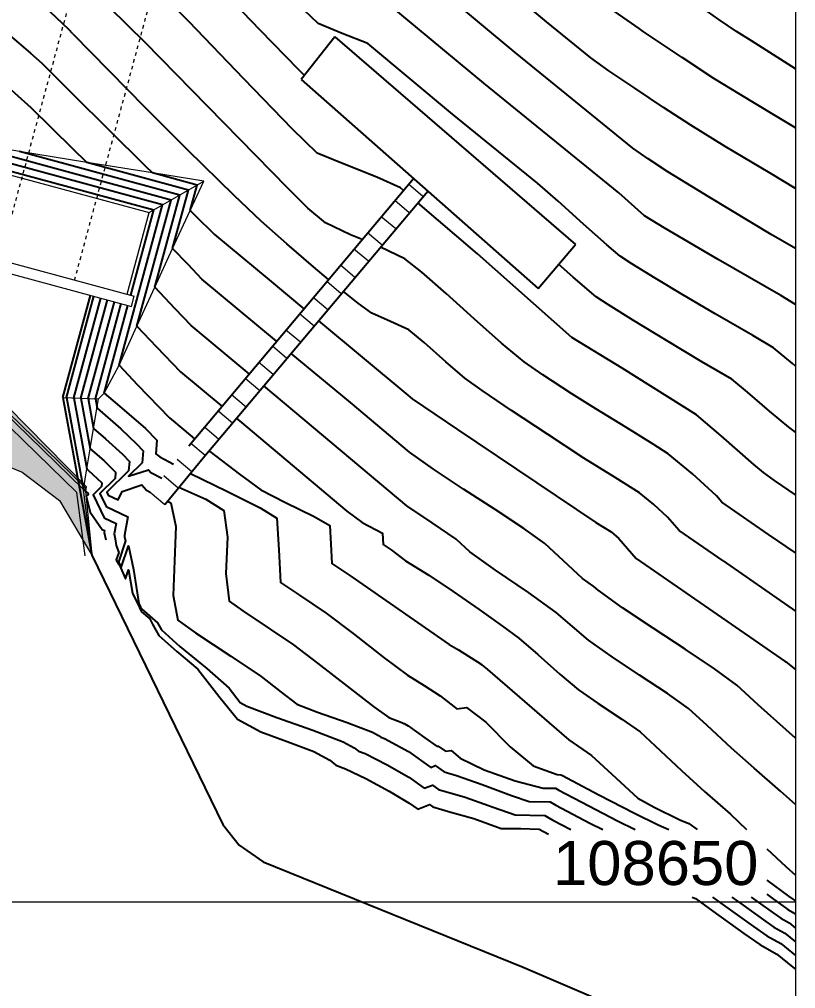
# Model space of a CAD drawing. Extents: x 62344 to 62624, y 108620 to 109406.
# Drawn here: x 62458.19 to 62480.21, y 108647.53 to 108675.03 of the extents above; entities that cross this region are included whole.
import ezdxf

# ---------------------------------------------------------------- set-up
doc = ezdxf.new("R2010")
doc.units = 0
doc.header["$LTSCALE"] = 0.039369
doc.header["$MEASUREMENT"] = 0
for name, pattern in [('NASCOSTA', [9.525, 6.35, -3.175]), ('TRATTEGGIATA', [0.75, 0.5, -0.25]), ('TRATTOPUNTO2', [0.5, 0.25, -0.125, 0, -0.125])]:
    doc.linetypes.add(name, pattern=pattern)
for name, color, linetype in [('Bâti', 7, 'Continuous'), ('CANALISATION', 2, 'Continuous'), ('coordinate', 2, 'Continuous'), ('curve livello 1m', 2, 'Continuous'), ('curve livello 5m', 7, 'Continuous'), ('LIN010TR', 2, 'NASCOSTA'), ('LIN018CO', 6, 'Continuous'), ('LIN025CO', 7, 'Continuous'), ('LIN035CO', 1, 'Continuous'), ('Strade', 7, 'Continuous'), ('TRATTCOLO-30', 253, 'Continuous'), ('TRATTCOLO-7', 51, 'Continuous')]:
    doc.layers.add(name, color=color, linetype=linetype)
doc.styles.add('ARIAL', font='arial.ttf')

# ---------------------------------------------------------------- blocks, each defined once
blk = doc.blocks.new('Strada 4')
at = {"layer": 'TRATTCOLO-30', "linetype": 'Continuous', "lineweight": 0}
h = blk.add_hatch(color=256, dxfattribs=at)
h.dxf.hatch_style = 1
h.paths.add_polyline_path([(43.105, -1.419), (46.497, -3.339), (80.151, -4.519), (80.103, -2.716)])
h.paths.add_polyline_path([(46.497, -3.339), (46.874, -3.552), (52.527, -6.752), (80.237, -7.724), (80.151, -4.519)])
edge = h.paths.add_edge_path()
edge.add_line((55.533, 0.147), (48.635, 2.784))
edge.add_arc((41.881, -19.911), 23.678, 73.4261, 98.3552)
edge.add_line((38.44, 3.516), (21.582, 1.651))
edge.add_line((21.582, 1.651), (3.299, 0.105))
edge.add_line((3.299, 0.105), (0, 0))
edge.add_line((0, 0), (-4.868, -2.433))
edge.add_line((-4.868, -2.433), (-6.76, -3.083))
edge.add_line((-6.76, -3.083), (-8.08, -3.177))
edge.add_line((-8.08, -3.177), (-9.796, -2.619))
edge.add_line((-9.796, -2.619), (-8.386, -3.862))
edge.add_line((-8.386, -3.862), (0.216, -4.319))
edge.add_line((0.216, -4.319), (4.425, -3.312))
edge.add_line((4.425, -3.312), (21.922, -1.833))
edge.add_line((21.922, -1.833), (38.889, 0.045))
edge.add_line((38.889, 0.045), (40.891, -0.537))
edge.add_line((40.891, -0.537), (40.911, 0.659))
edge.add_line((40.911, 0.659), (40.911, 0.659))
edge.add_line((40.911, 0.659), (55.533, 0.147))
h.paths.add_polyline_path([(80.063, -1.214), (56.974, -0.404), (55.533, 0.147), (40.911, 0.659), (40.891, -0.537), (42.241, -0.929), (43.105, -1.419), (80.103, -2.716)])
h.paths.add_polyline_path([(113.896, 1.782), (80.063, -1.214), (80.103, -2.716), (114.117, -0.719), (114.116, -0.709)])
h.paths.add_polyline_path([(112.477, -4.869), (112.186, -1.588), (80.151, -4.519), (80.237, -7.724)])
h.paths.add_polyline_path([(112.124, -0.882), (113.749, -0.741), (80.103, -2.716), (80.151, -4.519), (112.186, -1.587)])
at = {"layer": 'TRATTCOLO-7', "linetype": 'Continuous', "lineweight": 0}
h = blk.add_hatch(color=256, dxfattribs=at)
h.dxf.hatch_style = 1
h.paths.add_polyline_path([(114.27, -1.309), (114.16, -1.207), (114.237, -2.072), (114.336, -2.057)], flags=17)
h.paths.add_polyline_path([(114.379, -1.412), (114.27, -1.309), (114.336, -2.057), (114.435, -2.042)], flags=17)
h.paths.add_polyline_path([(114.437, -0.925), (114.234, 0.229), (114.435, -2.042), (114.534, -2.027)])
h.paths.add_polyline_path([(114.344, -1.011), (114.252, -1.109), (114.27, -1.309), (114.379, -1.412)], flags=17)
h.paths.add_polyline_path([(114.252, -1.109), (114.16, -1.207), (114.27, -1.309)], flags=17)
h.paths.add_polyline_path([(114.038, 1.311), (113.852, 2.28), (114.16, -1.207), (114.252, -1.109)])
h.paths.add_polyline_path([(114.038, 1.311), (114.252, -1.109), (114.344, -1.011), (114.234, 0.229)])
h.paths.add_polyline_path([(52.527, -6.752), (42.241, -0.929), (38.889, 0.045), (21.922, -1.833), (4.425, -3.312), (0.216, -4.319), (-8.469, -3.858), (-8.397, -3.975), (-5.236, -4.212), (-4.645, -4.346), (-4.052, -4.48), (-1.88, -4.596), (0.216, -4.707), (4.518, -3.711), (18.308, -2.593), (21.076, -2.268), (38.857, -0.438), (41.275, -1.19), (44.607, -3.017), (52.334, -7.418), (54.887, -7.518), (56.143, -7.79), (57.152, -7.998), (58.044, -8.175), (58.724, -8.302), (59.095, -8.359), (60.827, -8.318), (62.559, -8.278), (65.673, -8.25), (67.078, -8.203), (68.479, -8.146), (69.599, -8.092), (73.104, -8.228), (79.801, -8.378), (80.253, -8.38), (92.186, -7.276), (115.151, -5.266), (115.066, -4.633), (114.854, -3.378), (114.645, -2.142), (114.623, -2.014), (114.237, -2.072), (114.469, -4.693), (80.237, -7.724)])
h.paths.add_polyline_path([(112.957, -0.851), (115.342, -0.772), (115.308, 0.258), (112.922, 0.179)], flags=9)
at = {"linetype": 'Continuous', "lineweight": 0, "flags": 128}
blk.add_lwpolyline([(-9.67, -2.475), (-8.309, -3.675), (0.198, -4.127), (4.394, -3.123), (21.903, -1.643), (38.906, 0.238), (42.315, -0.752), (52.58, -6.563), (80.232, -7.533), (112.49, -4.677)], dxfattribs=at)
at = {"layer": 'curve livello 1m', "linetype": 'Continuous', "lineweight": 0, "flags": 128}
blk.add_lwpolyline([(0.216, -4.39), (-8.386, -3.933), (-8.466, -3.862)], dxfattribs=at)
at = {"layer": 'LIN035CO', "linetype": 'Continuous', "lineweight": 0, "flags": 128}
for points in [[(1.479, 0.601), (1.479, 0.601), (-0.343, 0.601), (0, 0), (-4.868, -2.433), (-6.76, -3.083), (-8.08, -3.177), (-9.796, -2.619)], [(-9.796, -2.619), (-8.386, -3.862), (0.216, -4.319), (4.425, -3.312), (21.922, -1.833), (38.889, 0.045)], [(-4.052, -4.48), (-4.645, -4.346), (-5.236, -4.212), (-8.397, -3.975), (-8.466, -3.862), (-9.796, -2.619)]]:
    blk.add_lwpolyline(points, dxfattribs=at)

msp = doc.modelspace()

# ---------------------------------------------------------------- linework, layer by layer
at = {"layer": 'Bâti', "linetype": 'Continuous'}
for p, q in [((62467.14199, 108674.53901), (62466.17999, 108673.32701)), ((62467.14199, 108674.53901), (62473.96399, 108668.65202)), ((62466.17999, 108673.32701), (62472.91199, 108667.40102)), ((62462.99324, 108662.93702), (62469.36975, 108670.51916)), ((62463.40699, 108662.59002), (62469.77518, 108670.16227)), ((62472.91199, 108667.40102), (62473.96399, 108668.65202)), ((62462.31099, 108661.27502), (62463.40699, 108662.59002))]:
    msp.add_line(p, q, dxfattribs=at)
at = {"layer": 'CANALISATION', "linetype": 'Continuous', "lineweight": 0}
for p, q in [((62469.6385, 108670.00818), (62469.22502, 108670.3555)), ((62469.2526, 108669.54875), (62468.83911, 108669.89606)), ((62468.86669, 108669.08931), (62468.4532, 108669.43663)), ((62468.48079, 108668.62988), (62468.0673, 108668.9772)), ((62468.09488, 108668.17045), (62467.68139, 108668.51776)), ((62467.70898, 108667.71102), (62467.29549, 108668.05833)), ((62467.32307, 108667.25158), (62466.90958, 108667.5989)), ((62466.93716, 108666.79215), (62466.52368, 108667.13946)), ((62466.55126, 108666.33272), (62466.13777, 108666.68003)), ((62466.16535, 108665.87328), (62465.75186, 108666.2206)), ((62465.77945, 108665.41385), (62465.36596, 108665.76117)), ((62465.39354, 108664.95442), (62464.98005, 108665.30173)), ((62465.00764, 108664.49499), (62464.59415, 108664.8423)), ((62464.62173, 108664.03555), (62464.20824, 108664.38287)), ((62464.23583, 108663.57612), (62463.82234, 108663.92343)), ((62463.84992, 108663.11669), (62463.43643, 108663.464)), ((62463.46374, 108662.65749), (62463.05025, 108663.0048)), ((62463.07929, 108662.19683), (62462.66755, 108662.54267)), ((62462.69514, 108661.73592), (62462.28165, 108662.08324))]:
    msp.add_line(p, q, dxfattribs=at)
at = {"layer": 'coordinate', "linetype": 'Continuous', "lineweight": 0}
msp.add_line((62398.435, 108650.00002), (62480.2144, 108650.00002), dxfattribs=at)
at = {"layer": 'curve livello 1m'}
for p, q in [((62454.5724, 108671.64346), (62462.00416, 108669.62877)), ((62461.34742, 108667.20621), (62462.00416, 108669.62877)), ((62459.52391, 108664.30161), (62460.30376, 108667.17831)), ((62459.93377, 108664.28472), (62460.68983, 108667.07365)), ((62460.1387, 108664.27627), (62460.88286, 108667.02132)), ((62460.34363, 108664.26783), (62461.07589, 108666.96899)), ((62460.59392, 108664.42672), (62461.26893, 108666.91666)), ((62459.52391, 108664.30161), (62460.00369, 108661.69983)), ((62459.93377, 108664.28472), (62460.19802, 108662.85174)), ((62460.1387, 108664.27627), (62460.2948, 108663.42976)), ((62460.34363, 108664.26783), (62460.39157, 108664.00787))]:
    msp.add_line(p, q, dxfattribs=at)
at = {"layer": 'curve livello 1m', "flags": 128}
for points in [[(62480.2144, 108670.23864), (62479.49044, 108670.6719), (62478.21964, 108671.43291), (62477.24142, 108672.03482), (62477.24142, 108672.03482), (62476.46648, 108672.53775), (62475.64738, 108673.08241), (62474.91694, 108673.5795), (62474.40796, 108673.93973), (62474.40796, 108673.93973), (62473.14068, 108674.96999), (62469.40119, 108678.08794), (62466.91947, 108680.25773), (62466.91947, 108680.25773), (62465.23707, 108681.78026), (62463.98264, 108682.91), (62463.98264, 108682.91), (62459.70613, 108685.81682)], [(62480.2144, 108668.53193), (62479.52361, 108668.93422), (62479.52361, 108668.93422), (62477.78104, 108669.98018), (62476.59279, 108670.70851), (62476.59279, 108670.70851), (62476.02916, 108671.07893), (62475.59091, 108671.38206), (62475.59091, 108671.38206), (62472.2529, 108674.09577), (62467.02301, 108678.4564), (62466.69161, 108678.58877), (62466.03959, 108679.25589), (62465.70238, 108679.57462), (62465.07837, 108680.07509), (62464.41474, 108680.60541), (62464.41474, 108680.60541), (62463.70998, 108681.23798), (62462.89835, 108681.98591), (62462.32228, 108682.49512), (62462.32228, 108682.49512), (62461.76019, 108682.8818)], [(62466.27367, 108673.44504), (62466.10432, 108673.61071), (62465.02389, 108674.72861), (62463.79742, 108676.00199), (62462.81292, 108677.00288), (62462.81292, 108677.00288), (62462.08086, 108677.71155), (62461.76019, 108678.01464)], [(62480.2144, 108673.63406), (62478.96528, 108674.42917), (62478.96528, 108674.42917), (62478.53867, 108674.68744), (62478.03194, 108675.02811), (62477.39106, 108675.49022), (62476.60131, 108676.07238), (62475.80415, 108676.66014), (62475.77013, 108676.68471)], [(62459.70613, 108676.40415), (62461.76019, 108674.37851)], [(62469.08755, 108670.18361), (62469.00417, 108670.2554), (62468.33309, 108670.5613), (62467.35707, 108670.94764), (62466.63702, 108671.23875), (62466.63702, 108671.23875), (62465.93949, 108671.92109), (62464.56011, 108673.34832), (62462.99427, 108674.97404), (62461.76019, 108676.22867)], [(62475.77013, 108674.77265), (62473.8299, 108676.13909)], [(62459.70614, 108671.36527), (62458.52118, 108672.52311), (62458.05697, 108672.94311), (62457.41253, 108673.51254), (62456.25215, 108674.50644), (62454.89284, 108675.65948)], [(62456.80921, 108675.57213), (62457.50689, 108674.92679), (62457.50689, 108674.92679), (62457.97407, 108674.52702), (62458.50423, 108674.07461), (62458.50423, 108674.07461), (62458.82155, 108673.79141), (62459.70614, 108672.91389)], [(62480.2144, 108665.19532), (62480.12715, 108665.26885), (62479.58789, 108665.71827), (62479.58789, 108665.71827), (62478.99885, 108666.06769), (62477.9359, 108666.68216), (62477.01856, 108667.21821), (62477.01856, 108667.21821), (62476.22807, 108667.69609), (62475.56912, 108668.10135), (62475.23939, 108668.31242), (62475.23939, 108668.31242), (62474.85442, 108668.64067), (62474.19741, 108669.22703), (62473.47334, 108669.87503), (62472.88716, 108670.38821), (62472.88716, 108670.38821), (62470.47734, 108672.34733), (62468.07518, 108674.35023), (62467.34974, 108674.63652), (62466.66432, 108674.91376), (62466.66432, 108674.91376), (62466.26914, 108675.30033)], [(62480.2144, 108671.95472), (62479.5988, 108672.32973), (62478.64522, 108672.89954), (62477.89004, 108673.36113), (62477.89004, 108673.36113), (62476.99152, 108673.94973), (62475.88389, 108674.69439), (62475.77013, 108674.77265)], [(62467.91315, 108668.78715), (62467.58054, 108668.92282), (62466.87731, 108669.26276), (62466.87731, 108669.26276), (62466.37176, 108669.68225), (62465.80232, 108670.24132), (62463.08176, 108673.02808), (62461.76019, 108674.37851)], [(62459.70613, 108672.91391), (62461.76019, 108670.87625)], [(62461.52319, 108666.32582), (62462.49488, 108669.91018), (62456.05937, 108671.65479)], [(62462.03036, 108667.43228), (62462.74024, 108670.05088), (62458.18726, 108671.28515)], [(62460.09855, 108670.97425), (62459.70613, 108671.36529)], [(62462.53685, 108668.53622), (62462.98561, 108670.19158), (62460.09856, 108670.97424)], [(62461.76019, 108670.87625), (62461.96165, 108670.6764)], [(62463.03547, 108669.61115), (62463.23097, 108670.33228), (62461.96166, 108670.67638)], [(62480.2144, 108661.54098), (62479.61749, 108661.94844), (62479.61749, 108661.94844), (62479.30043, 108662.17632), (62479.02547, 108662.40685), (62478.09728, 108663.21756), (62477.40618, 108663.81771), (62477.40618, 108663.81771), (62475.28838, 108665.13742), (62473.86486, 108666.0129), (62471.18464, 108668.37814), (62469.49681, 108669.83126)], [(62463.03547, 108669.61116), (62463.1659, 108669.48176), (62463.72323, 108668.93459), (62465.27888, 108667.64378), (62466.26274, 108666.82469)], [(62465.48707, 108665.90236), (62463.3692, 108667.66554), (62462.9753, 108668.07621), (62462.53684, 108668.53623)], [(62480.2144, 108659.89885), (62479.4482, 108660.42065), (62478.12499, 108661.33331), (62477.97101, 108661.51192), (62477.28638, 108662.14261), (62476.59675, 108662.70929), (62476.59675, 108662.70929), (62476.16801, 108662.98548), (62475.39784, 108663.46034), (62474.54399, 108663.98537), (62473.86417, 108664.4121), (62473.86417, 108664.4121), (62473.0433, 108664.95379), (62472.51213, 108665.32046), (62472.51213, 108665.32046), (62471.87112, 108665.85042), (62471.09524, 108666.53803), (62470.30075, 108667.25261), (62469.60392, 108667.86349), (62469.12104, 108668.23999), (62469.12104, 108668.23999), (62468.43817, 108668.57246)], [(62480.2144, 108663.32025), (62480.02448, 108663.46076), (62480.02448, 108663.46076), (62479.47643, 108663.91675), (62478.84663, 108664.45845), (62478.40071, 108664.82212), (62478.40071, 108664.82212), (62477.55576, 108665.31539), (62476.54709, 108665.92393), (62475.6164, 108666.49239), (62474.90448, 108666.93416), (62474.55213, 108667.16266), (62474.55213, 108667.16266), (62473.9022, 108667.71683), (62473.48824, 108668.08627)], [(62464.71139, 108664.98002), (62463.06302, 108666.35233), (62462.61154, 108666.81837), (62462.03035, 108667.43229)], [(62466.67775, 108666.47919), (62469.15514, 108664.41669), (62469.33196, 108664.26805), (62470.62322, 108663.3972), (62474.54839, 108660.76009), (62474.9779, 108660.49244), (62475.19391, 108660.30424), (62475.68592, 108659.73352), (62479.91406, 108656.81723), (62479.91851, 108656.81419), (62479.92021, 108656.81285), (62479.93459, 108656.80252), (62480.2144, 108656.589)], [(62461.52319, 108666.32582), (62462.0742, 108665.74378), (62462.75685, 108665.03912), (62462.75685, 108665.03912), (62463.93572, 108664.05767)], [(62480.2144, 108654.64356), (62479.15564, 108655.58582), (62478.54659, 108656.14776), (62477.9153, 108656.60687), (62477.08175, 108657.16573), (62476.17025, 108657.76421), (62475.3051, 108658.34218), (62474.61062, 108658.83949), (62474.48987, 108658.94371), (62474.16382, 108659.17215), (62473.62454, 108659.6726), (62473.09679, 108660.16081), (62472.50176, 108660.58868), (62471.69135, 108661.12526), (62470.79432, 108661.70697), (62469.93942, 108662.27025), (62469.25541, 108662.75152), (62467.5802, 108664.15976), (62465.90207, 108665.55685)], [(62480.2144, 108652.75378), (62479.78541, 108653.13418), (62479.03362, 108653.79116), (62478.39325, 108654.35671), (62477.70087, 108654.9973), (62477.17268, 108655.48284), (62476.57721, 108655.90972), (62475.7888, 108656.43208), (62474.98258, 108656.9652), (62474.33369, 108657.42437), (62473.88307, 108657.81292), (62473.42377, 108658.20977), (62472.63409, 108658.77178), (62471.69342, 108659.40874), (62470.96686, 108659.93112), (62470.57817, 108660.29127), (62469.90384, 108660.74793), (62469.17886, 108661.23499), (62466.00527, 108663.90284), (62465.1264, 108664.63452)], [(62460.59392, 108664.42672), (62461.02718, 108664.0622), (62461.76237, 108663.42798), (62462.08765, 108663.10015), (62462.08765, 108663.10015), (62462.05635, 108662.70811), (62462.17555, 108662.61949), (62462.55684, 108662.4134)], [(62460.39157, 108664.00787), (62460.39917, 108664.00132), (62461.06359, 108663.41346), (62461.5151, 108662.9956), (62461.698, 108662.79639), (62461.698, 108662.79639), (62461.67053, 108662.45238), (62461.27973, 108662.06976), (62461.85481, 108662.25621), (62461.91797, 108662.18292), (62462.22552, 108662.01587)], [(62464.35073, 108663.71218), (62464.43034, 108663.64591), (62467.4764, 108661.08526), (62467.91057, 108660.76249), (62468.49389, 108660.45739), (62468.51276, 108660.13652), (62468.74057, 108659.98212), (62469.14641, 108659.67246), (62469.80958, 108659.26106), (62470.49896, 108658.79729), (62471.23306, 108658.28937), (62471.89244, 108657.82099), (62472.35767, 108657.47582), (62472.35767, 108657.47582), (62472.90148, 108657.0143), (62473.52735, 108656.45701), (62474.05676, 108656.00925), (62474.05676, 108656.00925), (62474.6144, 108655.62094), (62475.27998, 108655.18275), (62475.79878, 108654.81792), (62475.79878, 108654.81792), (62476.23058, 108654.42488), (62476.97997, 108653.72751), (62477.63085, 108653.12759), (62477.63085, 108653.12759), (62478.3623, 108652.48348), (62478.82061, 108652.04685)], [(62460.2948, 108663.42976), (62460.63515, 108663.13269), (62461.11393, 108662.6973), (62461.30834, 108662.49264), (62461.30834, 108662.49264), (62461.28728, 108662.2288), (62460.66495, 108661.61951), (62460.70642, 108661.53441), (62460.99482, 108661.39891), (62461.10177, 108661.64364), (62461.66533, 108661.82635), (62461.7949, 108661.67599), (62461.89751, 108661.62232)], [(62460.19802, 108662.85174), (62460.57997, 108662.51834), (62460.91869, 108662.18889), (62460.91869, 108662.18889), (62460.90403, 108662.00522), (62460.4708, 108661.58106), (62460.65098, 108661.21135), (62461.26813, 108660.9214), (62461.16622, 108660.3978), (62461.17462, 108660.35624), (62461.18221, 108660.30182), (62461.20309, 108660.24411), (62461.00441, 108659.63295), (62461.01061, 108659.62014), (62461.01858, 108659.60685), (62461.03056, 108659.58844), (62461.07893, 108659.47941), (62461.28326, 108660.09873), (62461.42317, 108659.42705), (62461.57439, 108658.46221), (62461.57439, 108658.46221), (62461.62596, 108658.35574), (62461.6317, 108658.34388), (62461.63731, 108658.33231), (62461.64813, 108658.30997), (62462.11003, 108657.91456), (62462.14809, 108657.84386), (62462.21578, 108657.71812), (62462.73606, 108657.23867), (62463.50212, 108656.6154), (62464.13575, 108656.05481), (62464.13575, 108656.05481), (62464.45396, 108655.6545), (62464.64221, 108655.55279), (62465.49753, 108655.22296), (62466.51758, 108654.86807), (62467.37409, 108654.53789), (62467.37409, 108654.53789), (62467.68652, 108654.36937), (62467.80862, 108654.27221), (62467.99857, 108654.20106), (62468.62051, 108653.88539), (62469.24289, 108653.52989), (62469.24289, 108653.52989), (62469.6752, 108653.22036), (62469.90946, 108653.30726), (62470.08184, 108653.18546), (62470.83725, 108652.97021), (62471.63242, 108652.68202), (62472.254, 108652.46262), (62473.09321, 108652.4452), (62473.32551, 108652.31621), (62473.83823, 108652.04685)], [(62463.0425, 108662.15269), (62464.0778, 108661.64814), (62465.02456, 108661.17931), (62465.49104, 108660.88539), (62465.49104, 108660.88539), (62465.54742, 108659.98465), (62465.5983, 108659.06159), (62465.5983, 108659.06159), (62466.13535, 108658.69316), (62466.89316, 108658.18398), (62466.89316, 108658.18398), (62467.65532, 108657.60664), (62468.5374, 108656.92072), (62469.19991, 108656.42393), (62469.19991, 108656.42393), (62469.67302, 108656.13089), (62470.13206, 108655.84567), (62470.13206, 108655.84567), (62470.60346, 108655.47366), (62470.87953, 108655.50606), (62471.4204, 108655.09481), (62472.11818, 108654.39747), (62472.76378, 108653.85184), (62472.76378, 108653.85184), (62473.45242, 108653.60512), (62473.55375, 108653.60302), (62473.5818, 108653.58744), (62474.63434, 108653.03135), (62475.64523, 108652.50926), (62476.31121, 108652.17778), (62476.31121, 108652.17778), (62476.62092, 108652.04685)], [(62460.00334, 108661.70013), (62460.13939, 108661.58138), (62460.13752, 108661.55806), (62460.0825, 108661.50418), (62460.19846, 108661.05448), (62460.54009, 108660.56524), (62460.60523, 108660.53464), (62460.59447, 108660.47937), (62460.63708, 108660.2684)], [(62462.7149, 108661.75963), (62463.47432, 108661.42465), (62463.98962, 108661.09938), (62463.98962, 108661.09938), (62464.09437, 108660.34332), (62464.04323, 108659.30822), (62464.14107, 108658.52412), (62464.14107, 108658.52412), (62464.53002, 108658.24892), (62465.30342, 108657.73677), (62465.96946, 108657.28491), (62465.96946, 108657.28491), (62466.64854, 108656.77232), (62467.48833, 108656.11833), (62468.24353, 108655.53273), (62468.66883, 108655.2253), (62468.66883, 108655.2253), (62469.04398, 108655.08593), (62469.07393, 108655.06977), (62469.08563, 108655.06046), (62469.10383, 108655.05364), (62469.22309, 108654.98932), (62469.69034, 108654.64897), (62470.04226, 108654.4028), (62470.04226, 108654.4028), (62470.07021, 108654.41317), (62470.27521, 108654.26832), (62470.44417, 108654.28815), (62470.6928, 108654.06987), (62471.38054, 108653.74549), (62472.25466, 108653.43231), (62473.05294, 108653.22429), (62473.05294, 108653.22429), (62473.40023, 108653.21708), (62473.49636, 108653.1637), (62474.34445, 108652.71563), (62475.15898, 108652.29495), (62475.65745, 108652.04685)], [(62462.38706, 108661.36628), (62462.4882, 108661.31338), (62462.62395, 108660.6414), (62462.59103, 108659.67038), (62462.55562, 108658.68918), (62462.68385, 108657.98666), (62462.68385, 108657.98666), (62463.18629, 108657.63115), (62464.18537, 108656.96956), (62465.04575, 108656.38584), (62465.04575, 108656.38584), (62465.61887, 108655.94566), (62466.06431, 108655.60868), (62466.06431, 108655.60868), (62466.64752, 108655.37572), (62467.49248, 108655.08412), (62468.20903, 108654.81192), (62468.20903, 108654.81192), (62468.38022, 108654.71958), (62468.44712, 108654.66634), (62468.5512, 108654.62736), (62469.23298, 108654.25961), (62469.85872, 108653.81159), (62469.98983, 108653.86022), (62470.24209, 108653.68198), (62470.58873, 108653.58321), (62471.31507, 108653.32444), (62472.15202, 108653.01313), (62472.65346, 108652.84346), (62472.65346, 108652.84346), (62473.24671, 108652.83115), (62473.41093, 108652.73996), (62474.37842, 108652.2317), (62474.74501, 108652.04685)], [(62479.39405, 108651.50115), (62479.93744, 108651.00364), (62480.2144, 108650.74964)], [(62477.85926, 108650.1322), (62478.29497, 108649.81477), (62479.02111, 108649.29484), (62479.39739, 108649.03237), (62479.7944, 108648.80992), (62480.2144, 108648.47498)], [(62478.40679, 108650.1322), (62478.72413, 108649.901), (62479.29877, 108649.48955), (62479.59655, 108649.28184), (62479.91073, 108649.1058), (62480.2144, 108648.86363)], [(62478.9543, 108650.1322), (62479.15331, 108649.98722), (62479.57645, 108649.68424), (62479.79572, 108649.53129), (62480.02706, 108649.40167), (62480.2144, 108649.25227)], [(62479.39405, 108650.21071), (62479.58248, 108650.07343), (62479.85412, 108649.87893), (62479.99489, 108649.78075), (62480.1434, 108649.69753), (62480.2144, 108649.64091)]]:
    msp.add_lwpolyline(points, dxfattribs=at)
at = {"layer": 'curve livello 5m'}
for p, q in [((62459.72884, 108664.29316), (62460.49679, 108667.12598)), ((62459.72884, 108664.29316), (62460.10008, 108662.27998)), ((62478.15657, 108659.67047), (62480.2144, 108658.24704)), ((62467.59379, 108659.23424), (62470.38662, 108657.29923))]:
    msp.add_line(p, q, dxfattribs=at)
at = {"layer": 'curve livello 5m', "flags": 128}
for points in [[(62480.2144, 108666.94701), (62479.79071, 108667.19835), (62478.01436, 108668.22521), (62476.48135, 108669.12104), (62475.92666, 108669.46218), (62475.19331, 108670.10934), (62471.36512, 108673.22155), (62467.54909, 108676.40331), (62466.67796, 108676.75126), (62466.29107, 108677.13686), (62465.58284, 108677.87241), (62464.96404, 108678.50489), (62464.46696, 108678.98312), (62464.07762, 108679.3427), (62463.54105, 108679.78668), (62462.82725, 108680.35246), (62462.04327, 108680.96722), (62461.76019, 108681.1911)], [(62459.70614, 108674.62736), (62459.58626, 108674.74985), (62458.72103, 108675.56764)], [(62459.70613, 108674.62737), (62461.76019, 108672.5326)], [(62466.96346, 108667.65791), (62466.53061, 108668.01706), (62465.77676, 108668.66282), (62465.0475, 108669.30842), (62464.2809, 108670.0419), (62462.97143, 108671.32752), (62461.76019, 108672.5326)], [(62461.01602, 108665.21936), (62462.24952, 108669.76947), (62454.4317, 108671.88882), (62454.36116, 108671.62862)], [(62478.15657, 108659.67047), (62476.90546, 108660.53341), (62476.58246, 108660.90808), (62476.18634, 108661.27299), (62475.78733, 108661.60087), (62475.09365, 108662.03542), (62474.20628, 108662.58609), (62473.16919, 108663.26448), (62472.1547, 108663.93993), (62471.32122, 108664.50603), (62470.82714, 108664.85635), (62470.28798, 108665.31512), (62469.67415, 108665.86571), (62469.23791, 108666.22459), (62468.71567, 108666.46318), (62468.18639, 108666.70391), (62467.81076, 108666.9751), (62467.38161, 108667.31613)], [(62461.01602, 108665.21936), (62461.53684, 108664.6692), (62462.45067, 108663.72592), (62462.45067, 108663.72592), (62462.85541, 108663.38896), (62463.15883, 108663.13389)], [(62463.57218, 108662.78643), (62463.5921, 108662.76968), (62464.43132, 108662.12747), (62465.04306, 108661.691), (62465.04306, 108661.691), (62465.73748, 108661.32513), (62466.55361, 108660.92823), (62466.99247, 108660.67139), (62466.99247, 108660.67139), (62467.02561, 108660.14179), (62467.05553, 108659.59905), (62467.05553, 108659.59905), (62467.59379, 108659.23424)], [(62460.10008, 108662.27998), (62460.13827, 108662.24765), (62460.52904, 108661.88514), (62460.52904, 108661.88514), (62460.52078, 108661.78164), (62460.27665, 108661.54262), (62460.59553, 108660.8883), (62460.93668, 108660.72802), (62460.88035, 108660.43859), (62460.90912, 108660.29614), (62460.93514, 108660.10962), (62461.00668, 108659.91184), (62460.93793, 108659.70034), (62460.95965, 108659.6555), (62460.98754, 108659.60898), (62461.02948, 108659.54456), (62461.19877, 108659.16292), (62461.28147, 108659.41357), (62461.39929, 108658.75124), (62461.57695, 108658.38446), (62461.59673, 108658.3436), (62461.61605, 108658.30373), (62461.65332, 108658.22677), (62461.88661, 108658.02707), (62461.97782, 108657.85763), (62462.14006, 108657.55627), (62462.65668, 108657.10318), (62463.24683, 108656.59746), (62463.24683, 108656.59746), (62463.84475, 108655.83575), (62464.37264, 108655.18116), (62464.37264, 108655.18116), (62465.03866, 108654.82131), (62465.78854, 108654.5427), (62466.53914, 108654.26388), (62466.53914, 108654.26388), (62466.99282, 108654.01917), (62467.17011, 108653.87809), (62467.44593, 108653.77477), (62468.01448, 108653.49367), (62468.68368, 108653.13271), (62469.25278, 108652.80018), (62469.25278, 108652.80018), (62469.49166, 108652.62914), (62469.82908, 108652.75431), (62469.92158, 108652.68895), (62470.42946, 108652.54159), (62471.08576, 108652.35722), (62471.08576, 108652.35722), (62471.85452, 108652.08179), (62472.41819, 108652.07352), (62472.93969, 108652.05927), (62472.93969, 108652.05927), (62473.20246, 108651.91335)], [(62470.38662, 108657.29923), (62470.64481, 108657.14433), (62471.28823, 108656.73609), (62471.28823, 108656.73609), (62471.30505, 108656.72282), (62471.31489, 108656.72397), (62471.46626, 108656.59108), (62473.77983, 108654.59413), (62474.42487, 108654.153), (62475.11553, 108653.51081), (62475.73745, 108652.94197), (62475.73745, 108652.94197), (62476.20101, 108652.68566), (62476.92682, 108652.32769), (62476.92682, 108652.32769), (62477.18634, 108652.21798), (62477.42124, 108652.04685)], [(62479.39405, 108650.60959), (62480.01166, 108650.15965), (62480.1318, 108650.07363), (62480.19405, 108650.0302), (62480.2144, 108650.0188)], [(62477.27627, 108650.1322), (62477.37082, 108650.08916), (62477.37082, 108650.08916), (62477.86579, 108649.72856), (62478.74343, 108649.10015), (62479.19823, 108648.78292), (62479.67806, 108648.51406), (62480.13671, 108648.14176), (62480.2144, 108648.08119)]]:
    msp.add_lwpolyline(points, dxfattribs=at)
at = {"layer": 'LIN010TR', "linetype": 'TRATTOPUNTO2', "lineweight": 0, "ltscale": 5}
msp.add_line((62457.40787, 108667.38848), (62473.65333, 108727.31449), dxfattribs=at)
at = {"layer": 'LIN018CO', "lineweight": 0}
for p, q in [((62461.86921, 108669.55138), (62463.42036, 108670.44089)), ((62459.42145, 108664.30583), (62460.43445, 108664.26409))]:
    msp.add_line(p, q, dxfattribs=at)
msp.add_lwpolyline([(62480.2144, 108620.31839), (62343.81004, 108620.31839), (62343.81004, 108764.27057), (62480.2144, 108764.27057)], close=True, dxfattribs=at)
at = {"layer": 'LIN018CO', "lineweight": 0, "flags": 128}
msp.add_lwpolyline([(62460.2457, 108659.83602), (62460.00334, 108661.70013), (62460.10008, 108662.27998), (62460.19802, 108662.85174), (62460.2948, 108663.42976), (62460.43445, 108664.26409), (62460.59392, 108664.42672), (62461.01602, 108665.21936), (62461.52319, 108666.32582), (62462.03036, 108667.43228), (62462.53685, 108668.53622), (62463.03547, 108669.61115), (62463.42036, 108670.44089), (62461.96166, 108670.67638), (62460.09856, 108670.97424), (62458.18726, 108671.28515), (62456.05937, 108671.65479), (62454.40124, 108671.94193), (62454.36116, 108671.62862), (62454.17597, 108670.1811), (62454.05244, 108669.30505)], dxfattribs=at)
at = {"layer": 'LIN025CO', "linetype": 'TRATTEGGIATA', "lineweight": 0, "ltscale": 2}
msp.add_line((62459.7549, 108667.63793), (62475.77669, 108726.73887), dxfattribs=at)
at = {"layer": 'LIN025CO', "linetype": 'Continuous', "lineweight": 0}
for p, q in [((62454.64978, 108671.50851), (62461.86921, 108669.55138)), ((62461.24125, 108667.23499), (62461.86921, 108669.55138)), ((62453.81915, 108669.24706), (62461.44394, 108667.18004)), ((62453.74065, 108668.95751), (62461.36544, 108666.8905)), ((62461.36544, 108666.8905), (62461.44394, 108667.18004)), ((62461.8975, 108661.62233), (62462.31099, 108661.27502))]:
    msp.add_line(p, q, dxfattribs=at)
at = {"layer": 'Strade', "linetype": 'Continuous'}
for q in [(62460.20725, 108667.20447), (62460.2457, 108659.83602)]:
    msp.add_line((62459.42145, 108664.30583), q, dxfattribs=at)
at = {"layer": 'Strade', "linetype": 'Continuous', "flags": 128}
msp.add_lwpolyline([(62460.2457, 108659.83602), (62463.965, 108652.189), (62464.425, 108651.601), (62465.106, 108651.13), (62472.48199, 108648.147), (62479.72, 108645.041), (62480.2144, 108644.79791)], dxfattribs=at)

# ---------------------------------------------------------------- block references
at = {"layer": 'LIN035CO', "linetype": 'Continuous', "lineweight": 0, "rotation": 138.8272271751645}
msp.add_blockref('Strada 4', (62451.14799, 108664.314, 323.7), dxfattribs=at)

# ---------------------------------------------------------------- texts
at = {"layer": 'coordinate', "color": 1, "style": 'ARIAL'}
msp.add_text('108650', height=1.25, dxfattribs=at).set_placement((62473.33147, 108650.47267))

doc.saveas('drawing.dxf')
